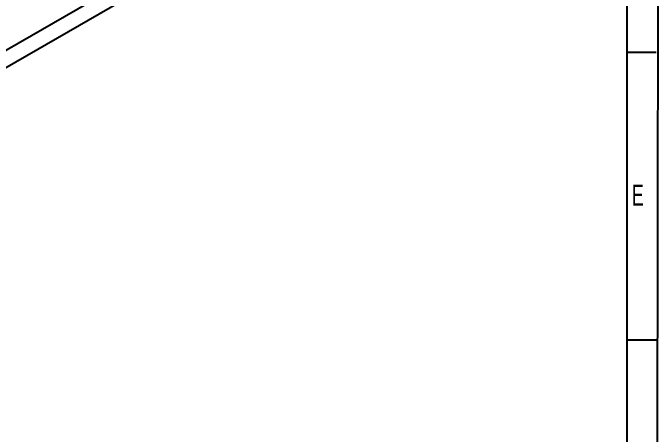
# Model space of a CAD drawing. Header units: millimetres. Extents: x 10 to 411, y 8 to 288.
# Drawn here: x 334 to 410.6, y 103.1 to 153.2 of the extents above; entities that cross this region are included whole.
import ezdxf

# ---------------------------------------------------------------- set-up
doc = ezdxf.new("R2010")
doc.units = ezdxf.units.MM
doc.layers.add('SLD-0', color=179, linetype='Continuous')
doc.styles.add('SLDTEXTSTYLE2', font='TXT', dxfattribs={"width": 0.623711})

msp = doc.modelspace()

# ---------------------------------------------------------------- linework, layer by layer
at = {"color": 7, "linetype": 'Continuous', "lineweight": 25}
for p, q in [((258.7899, 105.826), (396.3222, 185.2217)), ((260.5577, 104.8055), (398.0899, 184.2011))]:
    msp.add_line(p, q, dxfattribs=at)
at = {"layer": 'SLD-0'}
for p, q in [((410.5696, 288.4983), (410.2362, 8.0222)), ((406.7359, 285.047), (406.7359, 10.6601)), ((406.7359, 148.4983), (410.2359, 148.4983)), ((406.7359, 114.3733), (410.2359, 114.3733))]:
    msp.add_line(p, q, dxfattribs=at)

# ---------------------------------------------------------------- texts
at = {"layer": 'SLD-0', "insert": (407.3622, 132.7765), "char_height": 2.5, "attachment_point": 1, "style": 'SLDTEXTSTYLE2'}
msp.add_mtext('E', dxfattribs=at)

doc.saveas('drawing.dxf')
